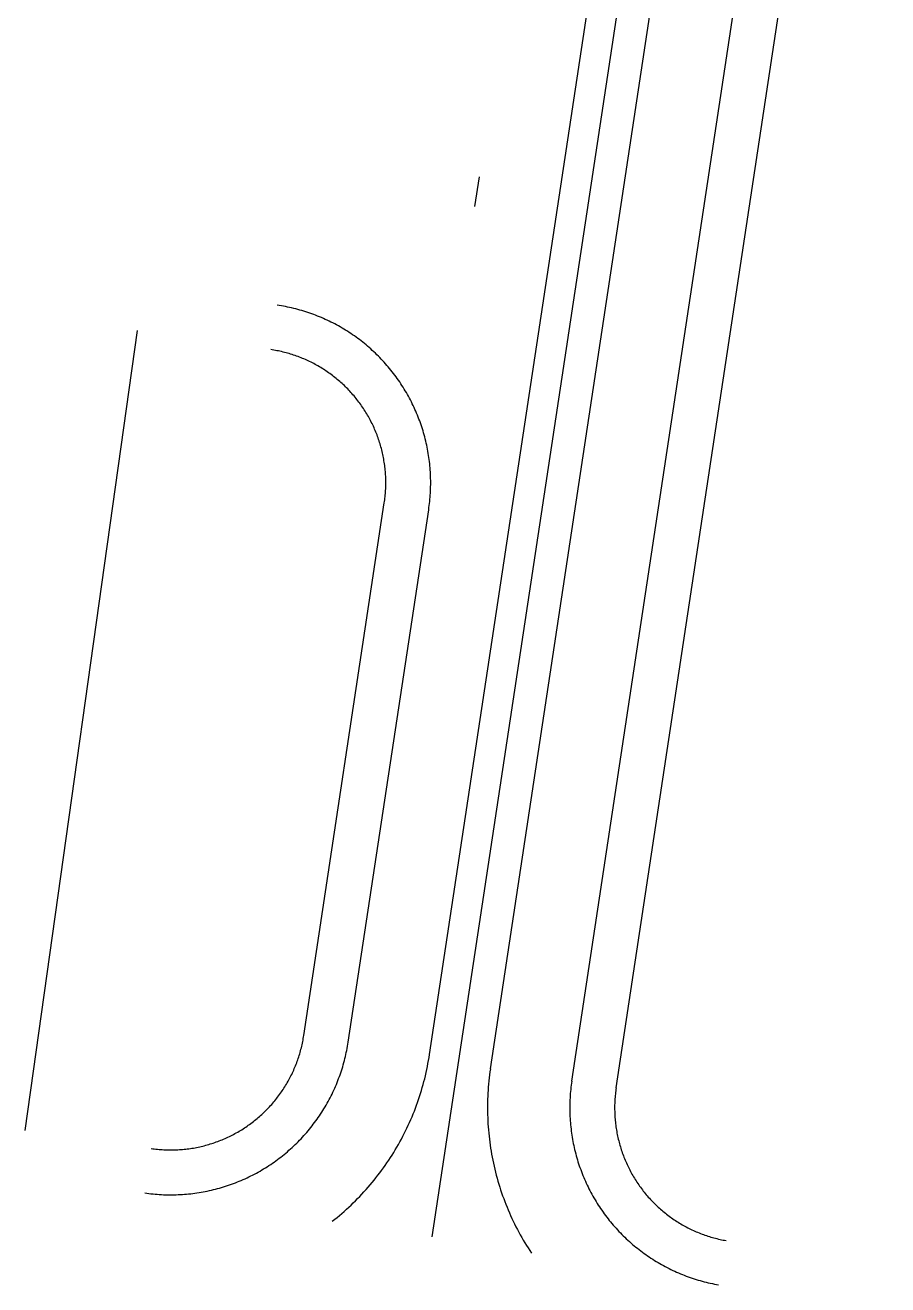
# Model space of a CAD drawing. Header units: metres. Extents: x 680594 to 684853, y 828874 to 830078.
# Drawn here: x 682738.1 to 682795.8, y 829518.7 to 829602.9 of the extents above; entities that cross this region are included whole.
import ezdxf

# ---------------------------------------------------------------- set-up
doc = ezdxf.new("R2010")
doc.units = ezdxf.units.M
doc.layers.add('PLOT_LINES', color=7, linetype='Continuous')

msp = doc.modelspace()

# ---------------------------------------------------------------- linework, layer by layer
at = {"layer": 'PLOT_LINES'}
for points in [[(682765.291, 829521.937), (682795.753, 829723.419)], [(682765.291, 829521.937), (682795.753, 829723.419)], [(682765.113, 829534.14), (682791.402, 829708.015)], [(682765.113, 829534.14), (682791.402, 829708.015)], [(682769.185, 829533.18), (682795.464, 829706.99)], [(682769.185, 829533.18), (682795.464, 829706.99)], [(682774.624, 829532.357), (682791.251, 829642.333)], [(682774.624, 829532.357), (682791.251, 829642.333)], [(682777.59, 829531.909), (682794.217, 829641.884)], [(682777.59, 829531.909), (682794.217, 829641.884)], [(682768.421, 829592.812), (682768.122, 829590.834)], [(682768.421, 829592.812), (682768.122, 829590.834)], [(682765.057, 829570.558), (682765.077, 829570.697), (682765.095, 829570.836), (682765.112, 829570.975), (682765.127, 829571.114), (682765.141, 829571.253), (682765.153, 829571.393), (682765.163, 829571.532), (682765.172, 829571.672), (682765.179, 829571.812), (682765.185, 829571.952), (682765.189, 829572.092), (682765.191, 829572.232), (682765.191, 829572.372), (682765.19, 829572.512), (682765.188, 829572.652), (682765.183, 829572.792), (682765.177, 829572.932), (682765.17, 829573.072), (682765.161, 829573.211), (682765.15, 829573.351), (682765.137, 829573.49), (682765.123, 829573.63), (682765.107, 829573.769), (682765.09, 829573.908), (682765.071, 829574.047), (682765.051, 829574.185), (682765.028, 829574.323), (682765.005, 829574.461), (682764.979, 829574.599), (682764.952, 829574.736), (682764.924, 829574.873), (682764.893, 829575.01), (682764.861, 829575.147), (682764.828, 829575.283), (682764.793, 829575.418), (682764.757, 829575.553), (682764.718, 829575.688), (682764.679, 829575.822), (682764.637, 829575.956), (682764.595, 829576.089), (682764.55, 829576.222), (682764.504, 829576.355), (682764.457, 829576.486), (682764.408, 829576.617), (682764.357, 829576.748), (682764.305, 829576.878), (682764.252, 829577.007), (682764.197, 829577.136), (682764.14, 829577.264), (682764.082, 829577.392), (682764.022, 829577.518), (682763.961, 829577.644), (682763.899, 829577.77), (682763.835, 829577.894), (682763.77, 829578.018), (682763.703, 829578.141), (682763.634, 829578.263), (682763.565, 829578.385), (682763.494, 829578.506), (682763.421, 829578.625), (682763.347, 829578.744), (682763.272, 829578.862), (682763.195, 829578.98), (682763.117, 829579.096), (682763.038, 829579.211), (682762.957, 829579.326), (682762.875, 829579.439), (682762.792, 829579.552), (682762.707, 829579.663), (682762.621, 829579.774), (682762.534, 829579.883), (682762.445, 829579.992), (682762.356, 829580.099), (682762.265, 829580.206), (682762.172, 829580.311), (682762.079, 829580.415), (682761.984, 829580.518), (682761.888, 829580.62), (682761.791, 829580.721), (682761.693, 829580.821), (682761.594, 829580.92), (682761.493, 829581.017), (682761.391, 829581.113), (682761.289, 829581.209), (682761.185, 829581.302), (682761.08, 829581.395), (682760.974, 829581.487), (682760.867, 829581.577), (682760.758, 829581.666), (682760.649, 829581.753), (682760.539, 829581.84), (682760.428, 829581.925), (682760.316, 829582.009), (682760.203, 829582.091), (682760.088, 829582.172), (682759.973, 829582.252), (682759.857, 829582.33), (682759.74, 829582.408), (682759.623, 829582.483), (682759.504, 829582.558), (682759.385, 829582.631), (682759.264, 829582.702), (682759.143, 829582.772), (682759.021, 829582.841), (682758.898, 829582.908), (682758.775, 829582.974), (682758.65, 829583.039), (682758.525, 829583.102), (682758.399, 829583.163), (682758.273, 829583.223), (682758.146, 829583.282), (682758.018, 829583.339), (682757.889, 829583.394), (682757.76, 829583.448), (682757.63, 829583.501), (682757.5, 829583.552), (682757.369, 829583.602), (682757.237, 829583.65), (682757.105, 829583.696), (682756.973, 829583.741), (682756.84, 829583.784), (682756.706, 829583.826), (682756.572, 829583.866), (682756.437, 829583.905), (682756.302, 829583.942), (682756.167, 829583.978), (682756.031, 829584.011), (682755.895, 829584.044), (682755.758, 829584.075), (682755.621, 829584.104), (682755.484, 829584.131), (682755.346, 829584.157), (682755.208, 829584.182), (682755.07, 829584.204), (682754.932, 829584.225)], [(682765.057, 829570.558), (682765.077, 829570.697), (682765.095, 829570.836), (682765.112, 829570.975), (682765.127, 829571.114), (682765.141, 829571.253), (682765.153, 829571.393), (682765.163, 829571.532), (682765.172, 829571.672), (682765.179, 829571.812), (682765.185, 829571.952), (682765.189, 829572.092), (682765.191, 829572.232), (682765.191, 829572.372), (682765.19, 829572.512), (682765.188, 829572.652), (682765.183, 829572.792), (682765.177, 829572.932), (682765.17, 829573.072), (682765.161, 829573.211), (682765.15, 829573.351), (682765.137, 829573.49), (682765.123, 829573.63), (682765.107, 829573.769), (682765.09, 829573.908), (682765.071, 829574.047), (682765.051, 829574.185), (682765.028, 829574.323), (682765.005, 829574.461), (682764.979, 829574.599), (682764.952, 829574.736), (682764.924, 829574.873), (682764.893, 829575.01), (682764.861, 829575.147), (682764.828, 829575.283), (682764.793, 829575.418), (682764.757, 829575.553), (682764.718, 829575.688), (682764.679, 829575.822), (682764.637, 829575.956), (682764.595, 829576.089), (682764.55, 829576.222), (682764.504, 829576.355), (682764.457, 829576.486), (682764.408, 829576.617), (682764.357, 829576.748), (682764.305, 829576.878), (682764.252, 829577.007), (682764.197, 829577.136), (682764.14, 829577.264), (682764.082, 829577.392), (682764.022, 829577.518), (682763.961, 829577.644), (682763.899, 829577.77), (682763.835, 829577.894), (682763.77, 829578.018), (682763.703, 829578.141), (682763.634, 829578.263), (682763.565, 829578.385), (682763.494, 829578.506), (682763.421, 829578.625), (682763.347, 829578.744), (682763.272, 829578.862), (682763.195, 829578.98), (682763.117, 829579.096), (682763.038, 829579.211), (682762.957, 829579.326), (682762.875, 829579.439), (682762.792, 829579.552), (682762.707, 829579.663), (682762.621, 829579.774), (682762.534, 829579.883), (682762.445, 829579.992), (682762.356, 829580.099), (682762.265, 829580.206), (682762.172, 829580.311), (682762.079, 829580.415), (682761.984, 829580.518), (682761.888, 829580.62), (682761.791, 829580.721), (682761.693, 829580.821), (682761.594, 829580.92), (682761.493, 829581.017), (682761.391, 829581.113), (682761.289, 829581.209), (682761.185, 829581.302), (682761.08, 829581.395), (682760.974, 829581.487), (682760.867, 829581.577), (682760.758, 829581.666), (682760.649, 829581.753), (682760.539, 829581.84), (682760.428, 829581.925), (682760.316, 829582.009), (682760.203, 829582.091), (682760.088, 829582.172), (682759.973, 829582.252), (682759.857, 829582.33), (682759.74, 829582.408), (682759.623, 829582.483), (682759.504, 829582.558), (682759.385, 829582.631), (682759.264, 829582.702), (682759.143, 829582.772), (682759.021, 829582.841), (682758.898, 829582.908), (682758.775, 829582.974), (682758.65, 829583.039), (682758.525, 829583.102), (682758.399, 829583.163), (682758.273, 829583.223), (682758.146, 829583.282), (682758.018, 829583.339), (682757.889, 829583.394), (682757.76, 829583.448), (682757.63, 829583.501), (682757.5, 829583.552), (682757.369, 829583.602), (682757.237, 829583.65), (682757.105, 829583.696), (682756.973, 829583.741), (682756.84, 829583.784), (682756.706, 829583.826), (682756.572, 829583.866), (682756.437, 829583.905), (682756.302, 829583.942), (682756.167, 829583.978), (682756.031, 829584.011), (682755.895, 829584.044), (682755.758, 829584.075), (682755.621, 829584.104), (682755.484, 829584.131), (682755.346, 829584.157), (682755.208, 829584.182), (682755.07, 829584.204), (682754.932, 829584.225)], [(682738.08, 829529.06), (682745.594, 829582.535)], [(682738.08, 829529.06), (682745.594, 829582.535)], [(682762.09, 829571.007), (682762.105, 829571.111), (682762.119, 829571.215), (682762.132, 829571.319), (682762.143, 829571.423), (682762.154, 829571.528), (682762.163, 829571.633), (682762.17, 829571.737), (682762.177, 829571.842), (682762.182, 829571.947), (682762.186, 829572.052), (682762.189, 829572.157), (682762.191, 829572.262), (682762.191, 829572.367), (682762.191, 829572.472), (682762.189, 829572.577), (682762.185, 829572.682), (682762.181, 829572.787), (682762.175, 829572.892), (682762.168, 829572.997), (682762.16, 829573.101), (682762.151, 829573.206), (682762.14, 829573.31), (682762.128, 829573.415), (682762.115, 829573.519), (682762.101, 829573.623), (682762.086, 829573.727), (682762.069, 829573.831), (682762.051, 829573.934), (682762.032, 829574.037), (682762.012, 829574.14), (682761.99, 829574.243), (682761.968, 829574.346), (682761.944, 829574.448), (682761.919, 829574.55), (682761.893, 829574.652), (682761.865, 829574.753), (682761.837, 829574.854), (682761.807, 829574.955), (682761.776, 829575.055), (682761.744, 829575.155), (682761.71, 829575.255), (682761.676, 829575.354), (682761.64, 829575.453), (682761.604, 829575.551), (682761.566, 829575.649), (682761.527, 829575.747), (682761.487, 829575.844), (682761.445, 829575.94), (682761.403, 829576.036), (682761.359, 829576.132), (682761.315, 829576.227), (682761.269, 829576.321), (682761.222, 829576.415), (682761.174, 829576.509), (682761.125, 829576.602), (682761.075, 829576.694), (682761.024, 829576.786), (682760.971, 829576.877), (682760.918, 829576.967), (682760.864, 829577.057), (682760.808, 829577.146), (682760.752, 829577.235), (682760.694, 829577.323), (682760.636, 829577.41), (682760.576, 829577.496), (682760.516, 829577.582), (682760.454, 829577.667), (682760.392, 829577.752), (682760.328, 829577.835), (682760.264, 829577.918), (682760.198, 829578), (682760.132, 829578.082), (682760.065, 829578.162), (682759.996, 829578.242), (682759.927, 829578.321), (682759.857, 829578.399), (682759.786, 829578.477), (682759.714, 829578.553), (682759.641, 829578.629), (682759.568, 829578.704), (682759.493, 829578.778), (682759.418, 829578.851), (682759.341, 829578.923), (682759.264, 829578.994), (682759.186, 829579.065), (682759.108, 829579.134), (682759.028, 829579.203), (682758.948, 829579.271), (682758.867, 829579.337), (682758.785, 829579.403), (682758.702, 829579.468), (682758.619, 829579.532), (682758.535, 829579.594), (682758.45, 829579.656), (682758.364, 829579.717), (682758.278, 829579.777), (682758.191, 829579.836), (682758.103, 829579.894), (682758.015, 829579.951), (682757.926, 829580.006), (682757.836, 829580.061), (682757.746, 829580.115), (682757.655, 829580.167), (682757.564, 829580.219), (682757.471, 829580.269), (682757.379, 829580.319), (682757.286, 829580.367), (682757.192, 829580.414), (682757.097, 829580.46), (682757.003, 829580.505), (682756.907, 829580.549), (682756.811, 829580.592), (682756.715, 829580.634), (682756.618, 829580.674), (682756.521, 829580.714), (682756.423, 829580.752), (682756.325, 829580.789), (682756.226, 829580.825), (682756.127, 829580.86), (682756.027, 829580.894), (682755.928, 829580.926), (682755.827, 829580.958), (682755.727, 829580.988), (682755.626, 829581.017), (682755.524, 829581.045), (682755.423, 829581.071), (682755.321, 829581.097), (682755.219, 829581.121), (682755.116, 829581.144), (682755.014, 829581.166), (682754.911, 829581.186), (682754.807, 829581.206), (682754.704, 829581.224), (682754.6, 829581.241), (682754.497, 829581.257)], [(682762.09, 829571.007), (682762.105, 829571.111), (682762.119, 829571.215), (682762.132, 829571.319), (682762.143, 829571.423), (682762.154, 829571.528), (682762.163, 829571.633), (682762.17, 829571.737), (682762.177, 829571.842), (682762.182, 829571.947), (682762.186, 829572.052), (682762.189, 829572.157), (682762.191, 829572.262), (682762.191, 829572.367), (682762.191, 829572.472), (682762.189, 829572.577), (682762.185, 829572.682), (682762.181, 829572.787), (682762.175, 829572.892), (682762.168, 829572.997), (682762.16, 829573.101), (682762.151, 829573.206), (682762.14, 829573.31), (682762.128, 829573.415), (682762.115, 829573.519), (682762.101, 829573.623), (682762.086, 829573.727), (682762.069, 829573.831), (682762.051, 829573.934), (682762.032, 829574.037), (682762.012, 829574.14), (682761.99, 829574.243), (682761.968, 829574.346), (682761.944, 829574.448), (682761.919, 829574.55), (682761.893, 829574.652), (682761.865, 829574.753), (682761.837, 829574.854), (682761.807, 829574.955), (682761.776, 829575.055), (682761.744, 829575.155), (682761.71, 829575.255), (682761.676, 829575.354), (682761.64, 829575.453), (682761.604, 829575.551), (682761.566, 829575.649), (682761.527, 829575.747), (682761.487, 829575.844), (682761.445, 829575.94), (682761.403, 829576.036), (682761.359, 829576.132), (682761.315, 829576.227), (682761.269, 829576.321), (682761.222, 829576.415), (682761.174, 829576.509), (682761.125, 829576.602), (682761.075, 829576.694), (682761.024, 829576.786), (682760.971, 829576.877), (682760.918, 829576.967), (682760.864, 829577.057), (682760.808, 829577.146), (682760.752, 829577.235), (682760.694, 829577.323), (682760.636, 829577.41), (682760.576, 829577.496), (682760.516, 829577.582), (682760.454, 829577.667), (682760.392, 829577.752), (682760.328, 829577.835), (682760.264, 829577.918), (682760.198, 829578), (682760.132, 829578.082), (682760.065, 829578.162), (682759.996, 829578.242), (682759.927, 829578.321), (682759.857, 829578.399), (682759.786, 829578.477), (682759.714, 829578.553), (682759.641, 829578.629), (682759.568, 829578.704), (682759.493, 829578.778), (682759.418, 829578.851), (682759.341, 829578.923), (682759.264, 829578.994), (682759.186, 829579.065), (682759.108, 829579.134), (682759.028, 829579.203), (682758.948, 829579.271), (682758.867, 829579.337), (682758.785, 829579.403), (682758.702, 829579.468), (682758.619, 829579.532), (682758.535, 829579.594), (682758.45, 829579.656), (682758.364, 829579.717), (682758.278, 829579.777), (682758.191, 829579.836), (682758.103, 829579.894), (682758.015, 829579.951), (682757.926, 829580.006), (682757.836, 829580.061), (682757.746, 829580.115), (682757.655, 829580.167), (682757.564, 829580.219), (682757.471, 829580.269), (682757.379, 829580.319), (682757.286, 829580.367), (682757.192, 829580.414), (682757.097, 829580.46), (682757.003, 829580.505), (682756.907, 829580.549), (682756.811, 829580.592), (682756.715, 829580.634), (682756.618, 829580.674), (682756.521, 829580.714), (682756.423, 829580.752), (682756.325, 829580.789), (682756.226, 829580.825), (682756.127, 829580.86), (682756.027, 829580.894), (682755.928, 829580.926), (682755.827, 829580.958), (682755.727, 829580.988), (682755.626, 829581.017), (682755.524, 829581.045), (682755.423, 829581.071), (682755.321, 829581.097), (682755.219, 829581.121), (682755.116, 829581.144), (682755.014, 829581.166), (682754.911, 829581.186), (682754.807, 829581.206), (682754.704, 829581.224), (682754.6, 829581.241), (682754.497, 829581.257)], [(682756.708, 829535.411), (682762.09, 829571.007)], [(682756.708, 829535.411), (682762.09, 829571.007)], [(682759.675, 829534.962), (682765.057, 829570.558)], [(682759.675, 829534.962), (682765.057, 829570.558)], [(682746.07, 829524.883), (682746.209, 829524.864), (682746.348, 829524.846), (682746.488, 829524.829), (682746.627, 829524.815), (682746.767, 829524.802), (682746.907, 829524.79), (682747.047, 829524.781), (682747.187, 829524.773), (682747.327, 829524.766), (682747.467, 829524.761), (682747.607, 829524.758), (682747.747, 829524.757), (682747.888, 829524.757), (682748.028, 829524.758), (682748.168, 829524.762), (682748.308, 829524.767), (682748.448, 829524.773), (682748.588, 829524.782), (682748.728, 829524.792), (682748.868, 829524.803), (682749.008, 829524.816), (682749.147, 829524.831), (682749.286, 829524.848), (682749.426, 829524.866), (682749.564, 829524.885), (682749.703, 829524.907), (682749.841, 829524.93), (682749.979, 829524.954), (682750.117, 829524.98), (682750.255, 829525.008), (682750.392, 829525.038), (682750.529, 829525.069), (682750.665, 829525.101), (682750.801, 829525.135), (682750.937, 829525.171), (682751.072, 829525.208), (682751.207, 829525.247), (682751.341, 829525.288), (682751.475, 829525.33), (682751.608, 829525.373), (682751.741, 829525.419), (682751.873, 829525.465), (682752.005, 829525.514), (682752.136, 829525.563), (682752.266, 829525.615), (682752.396, 829525.668), (682752.526, 829525.722), (682752.654, 829525.778), (682752.782, 829525.835), (682752.91, 829525.894), (682753.036, 829525.954), (682753.162, 829526.016), (682753.287, 829526.08), (682753.412, 829526.144), (682753.535, 829526.211), (682753.658, 829526.278), (682753.78, 829526.347), (682753.901, 829526.418), (682754.022, 829526.49), (682754.141, 829526.563), (682754.26, 829526.638), (682754.378, 829526.714), (682754.495, 829526.791), (682754.611, 829526.87), (682754.726, 829526.95), (682754.84, 829527.032), (682754.953, 829527.114), (682755.065, 829527.199), (682755.177, 829527.284), (682755.287, 829527.371), (682755.396, 829527.459), (682755.504, 829527.548), (682755.611, 829527.639), (682755.717, 829527.731), (682755.822, 829527.824), (682755.926, 829527.918), (682756.029, 829528.013), (682756.131, 829528.11), (682756.231, 829528.208), (682756.33, 829528.307), (682756.429, 829528.407), (682756.526, 829528.508), (682756.621, 829528.611), (682756.716, 829528.714), (682756.809, 829528.819), (682756.901, 829528.925), (682756.992, 829529.031), (682757.082, 829529.139), (682757.17, 829529.248), (682757.258, 829529.358), (682757.343, 829529.469), (682757.428, 829529.581), (682757.511, 829529.694), (682757.593, 829529.808), (682757.674, 829529.923), (682757.753, 829530.038), (682757.831, 829530.155), (682757.907, 829530.273), (682757.982, 829530.391), (682758.056, 829530.51), (682758.128, 829530.631), (682758.199, 829530.752), (682758.268, 829530.873), (682758.337, 829530.996), (682758.403, 829531.119), (682758.468, 829531.244), (682758.532, 829531.369), (682758.594, 829531.494), (682758.655, 829531.621), (682758.714, 829531.748), (682758.772, 829531.876), (682758.828, 829532.004), (682758.883, 829532.133), (682758.936, 829532.263), (682758.988, 829532.393), (682759.038, 829532.524), (682759.087, 829532.656), (682759.134, 829532.788), (682759.18, 829532.92), (682759.224, 829533.054), (682759.266, 829533.187), (682759.307, 829533.321), (682759.347, 829533.456), (682759.385, 829533.591), (682759.421, 829533.727), (682759.455, 829533.863), (682759.488, 829533.999), (682759.52, 829534.136), (682759.55, 829534.273), (682759.578, 829534.41), (682759.604, 829534.548), (682759.629, 829534.686), (682759.653, 829534.824), (682759.675, 829534.962)], [(682746.07, 829524.883), (682746.209, 829524.864), (682746.348, 829524.846), (682746.488, 829524.829), (682746.627, 829524.815), (682746.767, 829524.802), (682746.907, 829524.79), (682747.047, 829524.781), (682747.187, 829524.773), (682747.327, 829524.766), (682747.467, 829524.761), (682747.607, 829524.758), (682747.747, 829524.757), (682747.888, 829524.757), (682748.028, 829524.758), (682748.168, 829524.762), (682748.308, 829524.767), (682748.448, 829524.773), (682748.588, 829524.782), (682748.728, 829524.792), (682748.868, 829524.803), (682749.008, 829524.816), (682749.147, 829524.831), (682749.286, 829524.848), (682749.426, 829524.866), (682749.564, 829524.885), (682749.703, 829524.907), (682749.841, 829524.93), (682749.979, 829524.954), (682750.117, 829524.98), (682750.255, 829525.008), (682750.392, 829525.038), (682750.529, 829525.069), (682750.665, 829525.101), (682750.801, 829525.135), (682750.937, 829525.171), (682751.072, 829525.208), (682751.207, 829525.247), (682751.341, 829525.288), (682751.475, 829525.33), (682751.608, 829525.373), (682751.741, 829525.419), (682751.873, 829525.465), (682752.005, 829525.514), (682752.136, 829525.563), (682752.266, 829525.615), (682752.396, 829525.668), (682752.526, 829525.722), (682752.654, 829525.778), (682752.782, 829525.835), (682752.91, 829525.894), (682753.036, 829525.954), (682753.162, 829526.016), (682753.287, 829526.08), (682753.412, 829526.144), (682753.535, 829526.211), (682753.658, 829526.278), (682753.78, 829526.347), (682753.901, 829526.418), (682754.022, 829526.49), (682754.141, 829526.563), (682754.26, 829526.638), (682754.378, 829526.714), (682754.495, 829526.791), (682754.611, 829526.87), (682754.726, 829526.95), (682754.84, 829527.032), (682754.953, 829527.114), (682755.065, 829527.199), (682755.177, 829527.284), (682755.287, 829527.371), (682755.396, 829527.459), (682755.504, 829527.548), (682755.611, 829527.639), (682755.717, 829527.731), (682755.822, 829527.824), (682755.926, 829527.918), (682756.029, 829528.013), (682756.131, 829528.11), (682756.231, 829528.208), (682756.33, 829528.307), (682756.429, 829528.407), (682756.526, 829528.508), (682756.621, 829528.611), (682756.716, 829528.714), (682756.809, 829528.819), (682756.901, 829528.925), (682756.992, 829529.031), (682757.082, 829529.139), (682757.17, 829529.248), (682757.258, 829529.358), (682757.343, 829529.469), (682757.428, 829529.581), (682757.511, 829529.694), (682757.593, 829529.808), (682757.674, 829529.923), (682757.753, 829530.038), (682757.831, 829530.155), (682757.907, 829530.273), (682757.982, 829530.391), (682758.056, 829530.51), (682758.128, 829530.631), (682758.199, 829530.752), (682758.268, 829530.873), (682758.337, 829530.996), (682758.403, 829531.119), (682758.468, 829531.244), (682758.532, 829531.369), (682758.594, 829531.494), (682758.655, 829531.621), (682758.714, 829531.748), (682758.772, 829531.876), (682758.828, 829532.004), (682758.883, 829532.133), (682758.936, 829532.263), (682758.988, 829532.393), (682759.038, 829532.524), (682759.087, 829532.656), (682759.134, 829532.788), (682759.18, 829532.92), (682759.224, 829533.054), (682759.266, 829533.187), (682759.307, 829533.321), (682759.347, 829533.456), (682759.385, 829533.591), (682759.421, 829533.727), (682759.455, 829533.863), (682759.488, 829533.999), (682759.52, 829534.136), (682759.55, 829534.273), (682759.578, 829534.41), (682759.604, 829534.548), (682759.629, 829534.686), (682759.653, 829534.824), (682759.675, 829534.962)], [(682746.505, 829527.851), (682746.609, 829527.837), (682746.714, 829527.823), (682746.818, 829527.811), (682746.923, 829527.8), (682747.028, 829527.79), (682747.132, 829527.782), (682747.237, 829527.775), (682747.342, 829527.769), (682747.447, 829527.764), (682747.553, 829527.76), (682747.658, 829527.758), (682747.763, 829527.757), (682747.868, 829527.757), (682747.973, 829527.758), (682748.078, 829527.76), (682748.184, 829527.764), (682748.289, 829527.769), (682748.394, 829527.775), (682748.499, 829527.783), (682748.603, 829527.792), (682748.708, 829527.801), (682748.813, 829527.813), (682748.917, 829527.825), (682749.022, 829527.838), (682749.126, 829527.853), (682749.23, 829527.869), (682749.333, 829527.886), (682749.437, 829527.905), (682749.54, 829527.924), (682749.643, 829527.945), (682749.746, 829527.967), (682749.849, 829527.991), (682749.951, 829528.015), (682750.053, 829528.041), (682750.155, 829528.067), (682750.256, 829528.095), (682750.357, 829528.125), (682750.458, 829528.155), (682750.558, 829528.187), (682750.658, 829528.219), (682750.758, 829528.253), (682750.857, 829528.288), (682750.956, 829528.324), (682751.054, 829528.362), (682751.152, 829528.4), (682751.25, 829528.44), (682751.347, 829528.481), (682751.443, 829528.523), (682751.539, 829528.566), (682751.635, 829528.61), (682751.729, 829528.655), (682751.824, 829528.701), (682751.918, 829528.749), (682752.011, 829528.797), (682752.104, 829528.847), (682752.196, 829528.898), (682752.287, 829528.95), (682752.378, 829529.002), (682752.469, 829529.056), (682752.558, 829529.111), (682752.647, 829529.167), (682752.736, 829529.224), (682752.824, 829529.282), (682752.911, 829529.342), (682752.997, 829529.402), (682753.082, 829529.463), (682753.167, 829529.525), (682753.251, 829529.588), (682753.335, 829529.652), (682753.418, 829529.717), (682753.499, 829529.783), (682753.581, 829529.85), (682753.661, 829529.918), (682753.74, 829529.987), (682753.819, 829530.057), (682753.897, 829530.127), (682753.974, 829530.199), (682754.05, 829530.272), (682754.126, 829530.345), (682754.2, 829530.419), (682754.274, 829530.494), (682754.347, 829530.57), (682754.418, 829530.647), (682754.489, 829530.725), (682754.559, 829530.803), (682754.628, 829530.883), (682754.697, 829530.963), (682754.764, 829531.044), (682754.83, 829531.125), (682754.896, 829531.208), (682754.96, 829531.291), (682755.023, 829531.375), (682755.086, 829531.46), (682755.147, 829531.545), (682755.208, 829531.631), (682755.267, 829531.718), (682755.325, 829531.805), (682755.383, 829531.894), (682755.439, 829531.982), (682755.494, 829532.072), (682755.548, 829532.162), (682755.602, 829532.253), (682755.654, 829532.344), (682755.705, 829532.436), (682755.755, 829532.529), (682755.804, 829532.622), (682755.851, 829532.716), (682755.898, 829532.81), (682755.944, 829532.905), (682755.988, 829533), (682756.031, 829533.096), (682756.074, 829533.192), (682756.115, 829533.289), (682756.155, 829533.386), (682756.194, 829533.484), (682756.231, 829533.582), (682756.268, 829533.681), (682756.303, 829533.78), (682756.337, 829533.879), (682756.37, 829533.979), (682756.402, 829534.08), (682756.433, 829534.18), (682756.462, 829534.281), (682756.491, 829534.382), (682756.518, 829534.484), (682756.544, 829534.586), (682756.569, 829534.688), (682756.592, 829534.791), (682756.615, 829534.894), (682756.636, 829534.997), (682756.656, 829535.1), (682756.674, 829535.203), (682756.692, 829535.307), (682756.708, 829535.411)], [(682746.505, 829527.851), (682746.609, 829527.837), (682746.714, 829527.823), (682746.818, 829527.811), (682746.923, 829527.8), (682747.028, 829527.79), (682747.132, 829527.782), (682747.237, 829527.775), (682747.342, 829527.769), (682747.447, 829527.764), (682747.553, 829527.76), (682747.658, 829527.758), (682747.763, 829527.757), (682747.868, 829527.757), (682747.973, 829527.758), (682748.078, 829527.76), (682748.184, 829527.764), (682748.289, 829527.769), (682748.394, 829527.775), (682748.499, 829527.783), (682748.603, 829527.792), (682748.708, 829527.801), (682748.813, 829527.813), (682748.917, 829527.825), (682749.022, 829527.838), (682749.126, 829527.853), (682749.23, 829527.869), (682749.333, 829527.886), (682749.437, 829527.905), (682749.54, 829527.924), (682749.643, 829527.945), (682749.746, 829527.967), (682749.849, 829527.991), (682749.951, 829528.015), (682750.053, 829528.041), (682750.155, 829528.067), (682750.256, 829528.095), (682750.357, 829528.125), (682750.458, 829528.155), (682750.558, 829528.187), (682750.658, 829528.219), (682750.758, 829528.253), (682750.857, 829528.288), (682750.956, 829528.324), (682751.054, 829528.362), (682751.152, 829528.4), (682751.25, 829528.44), (682751.347, 829528.481), (682751.443, 829528.523), (682751.539, 829528.566), (682751.635, 829528.61), (682751.729, 829528.655), (682751.824, 829528.701), (682751.918, 829528.749), (682752.011, 829528.797), (682752.104, 829528.847), (682752.196, 829528.898), (682752.287, 829528.95), (682752.378, 829529.002), (682752.469, 829529.056), (682752.558, 829529.111), (682752.647, 829529.167), (682752.736, 829529.224), (682752.824, 829529.282), (682752.911, 829529.342), (682752.997, 829529.402), (682753.082, 829529.463), (682753.167, 829529.525), (682753.251, 829529.588), (682753.335, 829529.652), (682753.418, 829529.717), (682753.499, 829529.783), (682753.581, 829529.85), (682753.661, 829529.918), (682753.74, 829529.987), (682753.819, 829530.057), (682753.897, 829530.127), (682753.974, 829530.199), (682754.05, 829530.272), (682754.126, 829530.345), (682754.2, 829530.419), (682754.274, 829530.494), (682754.347, 829530.57), (682754.418, 829530.647), (682754.489, 829530.725), (682754.559, 829530.803), (682754.628, 829530.883), (682754.697, 829530.963), (682754.764, 829531.044), (682754.83, 829531.125), (682754.896, 829531.208), (682754.96, 829531.291), (682755.023, 829531.375), (682755.086, 829531.46), (682755.147, 829531.545), (682755.208, 829531.631), (682755.267, 829531.718), (682755.325, 829531.805), (682755.383, 829531.894), (682755.439, 829531.982), (682755.494, 829532.072), (682755.548, 829532.162), (682755.602, 829532.253), (682755.654, 829532.344), (682755.705, 829532.436), (682755.755, 829532.529), (682755.804, 829532.622), (682755.851, 829532.716), (682755.898, 829532.81), (682755.944, 829532.905), (682755.988, 829533), (682756.031, 829533.096), (682756.074, 829533.192), (682756.115, 829533.289), (682756.155, 829533.386), (682756.194, 829533.484), (682756.231, 829533.582), (682756.268, 829533.681), (682756.303, 829533.78), (682756.337, 829533.879), (682756.37, 829533.979), (682756.402, 829534.08), (682756.433, 829534.18), (682756.462, 829534.281), (682756.491, 829534.382), (682756.518, 829534.484), (682756.544, 829534.586), (682756.569, 829534.688), (682756.592, 829534.791), (682756.615, 829534.894), (682756.636, 829534.997), (682756.656, 829535.1), (682756.674, 829535.203), (682756.692, 829535.307), (682756.708, 829535.411)], [(682758.614, 829522.99), (682758.776, 829523.119), (682758.936, 829523.249), (682759.095, 829523.381), (682759.252, 829523.515), (682759.407, 829523.651), (682759.561, 829523.789), (682759.713, 829523.929), (682759.864, 829524.07), (682760.013, 829524.213), (682760.16, 829524.358), (682760.305, 829524.505), (682760.449, 829524.653), (682760.591, 829524.803), (682760.731, 829524.955), (682760.869, 829525.108), (682761.006, 829525.263), (682761.141, 829525.419), (682761.274, 829525.578), (682761.405, 829525.737), (682761.534, 829525.898), (682761.661, 829526.061), (682761.786, 829526.225), (682761.909, 829526.391), (682762.031, 829526.558), (682762.15, 829526.727), (682762.268, 829526.897), (682762.383, 829527.068), (682762.496, 829527.241), (682762.607, 829527.415), (682762.717, 829527.59), (682762.824, 829527.766), (682762.929, 829527.944), (682763.032, 829528.123), (682763.133, 829528.304), (682763.231, 829528.485), (682763.328, 829528.667), (682763.422, 829528.851), (682763.514, 829529.036), (682763.604, 829529.222), (682763.692, 829529.409), (682763.778, 829529.597), (682763.861, 829529.786), (682763.942, 829529.976), (682764.021, 829530.166), (682764.098, 829530.358), (682764.172, 829530.551), (682764.244, 829530.744), (682764.314, 829530.939), (682764.382, 829531.134), (682764.447, 829531.33), (682764.51, 829531.527), (682764.57, 829531.724), (682764.629, 829531.922), (682764.684, 829532.121), (682764.738, 829532.321), (682764.789, 829532.521), (682764.838, 829532.721), (682764.884, 829532.923), (682764.928, 829533.124), (682764.97, 829533.327), (682765.009, 829533.529), (682765.046, 829533.733), (682765.081, 829533.936), (682765.113, 829534.14)], [(682758.614, 829522.99), (682758.776, 829523.119), (682758.936, 829523.249), (682759.095, 829523.381), (682759.252, 829523.515), (682759.407, 829523.651), (682759.561, 829523.789), (682759.713, 829523.929), (682759.864, 829524.07), (682760.013, 829524.213), (682760.16, 829524.358), (682760.305, 829524.505), (682760.449, 829524.653), (682760.591, 829524.803), (682760.731, 829524.955), (682760.869, 829525.108), (682761.006, 829525.263), (682761.141, 829525.419), (682761.274, 829525.578), (682761.405, 829525.737), (682761.534, 829525.898), (682761.661, 829526.061), (682761.786, 829526.225), (682761.909, 829526.391), (682762.031, 829526.558), (682762.15, 829526.727), (682762.268, 829526.897), (682762.383, 829527.068), (682762.496, 829527.241), (682762.607, 829527.415), (682762.717, 829527.59), (682762.824, 829527.766), (682762.929, 829527.944), (682763.032, 829528.123), (682763.133, 829528.304), (682763.231, 829528.485), (682763.328, 829528.667), (682763.422, 829528.851), (682763.514, 829529.036), (682763.604, 829529.222), (682763.692, 829529.409), (682763.778, 829529.597), (682763.861, 829529.786), (682763.942, 829529.976), (682764.021, 829530.166), (682764.098, 829530.358), (682764.172, 829530.551), (682764.244, 829530.744), (682764.314, 829530.939), (682764.382, 829531.134), (682764.447, 829531.33), (682764.51, 829531.527), (682764.57, 829531.724), (682764.629, 829531.922), (682764.684, 829532.121), (682764.738, 829532.321), (682764.789, 829532.521), (682764.838, 829532.721), (682764.884, 829532.923), (682764.928, 829533.124), (682764.97, 829533.327), (682765.009, 829533.529), (682765.046, 829533.733), (682765.081, 829533.936), (682765.113, 829534.14)], [(682769.185, 829533.18), (682769.156, 829532.977), (682769.129, 829532.774), (682769.104, 829532.57), (682769.082, 829532.366), (682769.062, 829532.162), (682769.044, 829531.958), (682769.029, 829531.754), (682769.017, 829531.549), (682769.006, 829531.344), (682768.998, 829531.14), (682768.993, 829530.935), (682768.99, 829530.73), (682768.989, 829530.525), (682768.991, 829530.32), (682768.995, 829530.115), (682769.001, 829529.91), (682769.01, 829529.705), (682769.021, 829529.501), (682769.035, 829529.296), (682769.051, 829529.092), (682769.069, 829528.888), (682769.09, 829528.684), (682769.113, 829528.48), (682769.139, 829528.277), (682769.167, 829528.074), (682769.197, 829527.871), (682769.23, 829527.669), (682769.265, 829527.467), (682769.302, 829527.265), (682769.342, 829527.064), (682769.384, 829526.863), (682769.429, 829526.663), (682769.476, 829526.464), (682769.525, 829526.265), (682769.576, 829526.066), (682769.63, 829525.869), (682769.686, 829525.672), (682769.745, 829525.475), (682769.806, 829525.279), (682769.869, 829525.084), (682769.934, 829524.89), (682770.002, 829524.697), (682770.071, 829524.504), (682770.143, 829524.312), (682770.218, 829524.121), (682770.294, 829523.931), (682770.373, 829523.742), (682770.454, 829523.553), (682770.537, 829523.366), (682770.623, 829523.18), (682770.71, 829522.994), (682770.8, 829522.81), (682770.892, 829522.627), (682770.986, 829522.445), (682771.082, 829522.264), (682771.18, 829522.084), (682771.281, 829521.905), (682771.383, 829521.728), (682771.488, 829521.551), (682771.594, 829521.376), (682771.703, 829521.202), (682771.814, 829521.03), (682771.926, 829520.859)], [(682769.185, 829533.18), (682769.156, 829532.977), (682769.129, 829532.774), (682769.104, 829532.57), (682769.082, 829532.366), (682769.062, 829532.162), (682769.044, 829531.958), (682769.029, 829531.754), (682769.017, 829531.549), (682769.006, 829531.344), (682768.998, 829531.14), (682768.993, 829530.935), (682768.99, 829530.73), (682768.989, 829530.525), (682768.991, 829530.32), (682768.995, 829530.115), (682769.001, 829529.91), (682769.01, 829529.705), (682769.021, 829529.501), (682769.035, 829529.296), (682769.051, 829529.092), (682769.069, 829528.888), (682769.09, 829528.684), (682769.113, 829528.48), (682769.139, 829528.277), (682769.167, 829528.074), (682769.197, 829527.871), (682769.23, 829527.669), (682769.265, 829527.467), (682769.302, 829527.265), (682769.342, 829527.064), (682769.384, 829526.863), (682769.429, 829526.663), (682769.476, 829526.464), (682769.525, 829526.265), (682769.576, 829526.066), (682769.63, 829525.869), (682769.686, 829525.672), (682769.745, 829525.475), (682769.806, 829525.279), (682769.869, 829525.084), (682769.934, 829524.89), (682770.002, 829524.697), (682770.071, 829524.504), (682770.143, 829524.312), (682770.218, 829524.121), (682770.294, 829523.931), (682770.373, 829523.742), (682770.454, 829523.553), (682770.537, 829523.366), (682770.623, 829523.18), (682770.71, 829522.994), (682770.8, 829522.81), (682770.892, 829522.627), (682770.986, 829522.445), (682771.082, 829522.264), (682771.18, 829522.084), (682771.281, 829521.905), (682771.383, 829521.728), (682771.488, 829521.551), (682771.594, 829521.376), (682771.703, 829521.202), (682771.814, 829521.03), (682771.926, 829520.859)], [(682774.624, 829532.357), (682774.604, 829532.219), (682774.585, 829532.081), (682774.568, 829531.942), (682774.553, 829531.803), (682774.539, 829531.664), (682774.527, 829531.525), (682774.517, 829531.385), (682774.508, 829531.246), (682774.501, 829531.106), (682774.496, 829530.967), (682774.492, 829530.827), (682774.489, 829530.687), (682774.489, 829530.547), (682774.49, 829530.408), (682774.492, 829530.268), (682774.497, 829530.128), (682774.503, 829529.989), (682774.51, 829529.849), (682774.519, 829529.71), (682774.53, 829529.57), (682774.542, 829529.431), (682774.556, 829529.292), (682774.572, 829529.153), (682774.589, 829529.015), (682774.608, 829528.876), (682774.628, 829528.738), (682774.651, 829528.6), (682774.674, 829528.462), (682774.699, 829528.325), (682774.726, 829528.188), (682774.755, 829528.051), (682774.785, 829527.914), (682774.816, 829527.778), (682774.85, 829527.643), (682774.884, 829527.507), (682774.921, 829527.372), (682774.959, 829527.238), (682774.998, 829527.104), (682775.039, 829526.97), (682775.082, 829526.837), (682775.126, 829526.705), (682775.172, 829526.573), (682775.219, 829526.441), (682775.268, 829526.31), (682775.318, 829526.18), (682775.37, 829526.05), (682775.423, 829525.921), (682775.478, 829525.792), (682775.534, 829525.664), (682775.592, 829525.537), (682775.651, 829525.411), (682775.712, 829525.285), (682775.774, 829525.16), (682775.838, 829525.035), (682775.903, 829524.912), (682775.97, 829524.789), (682776.038, 829524.667), (682776.107, 829524.545), (682776.178, 829524.425), (682776.25, 829524.305), (682776.324, 829524.186), (682776.398, 829524.068), (682776.475, 829523.951), (682776.552, 829523.835), (682776.631, 829523.72), (682776.712, 829523.606), (682776.793, 829523.492), (682776.876, 829523.38), (682776.961, 829523.268), (682777.046, 829523.158), (682777.133, 829523.048), (682777.221, 829522.94), (682777.311, 829522.833), (682777.401, 829522.726), (682777.493, 829522.621), (682777.586, 829522.517), (682777.681, 829522.414), (682777.776, 829522.312), (682777.873, 829522.211), (682777.971, 829522.111), (682778.07, 829522.012), (682778.17, 829521.915), (682778.271, 829521.819), (682778.374, 829521.724), (682778.477, 829521.63), (682778.582, 829521.537), (682778.687, 829521.446), (682778.794, 829521.355), (682778.902, 829521.266), (682779.01, 829521.179), (682779.12, 829521.092), (682779.231, 829521.007), (682779.343, 829520.923), (682779.456, 829520.841), (682779.569, 829520.759), (682779.684, 829520.679), (682779.799, 829520.601), (682779.916, 829520.524), (682780.033, 829520.448), (682780.151, 829520.373), (682780.271, 829520.3), (682780.39, 829520.228), (682780.511, 829520.158), (682780.633, 829520.089), (682780.755, 829520.022), (682780.878, 829519.956), (682781.002, 829519.891), (682781.127, 829519.828), (682781.252, 829519.766), (682781.378, 829519.706), (682781.505, 829519.647), (682781.633, 829519.59), (682781.761, 829519.534), (682781.889, 829519.48), (682782.019, 829519.427), (682782.149, 829519.376), (682782.279, 829519.326), (682782.41, 829519.278), (682782.542, 829519.231), (682782.674, 829519.186), (682782.807, 829519.142), (682782.94, 829519.1), (682783.074, 829519.059), (682783.208, 829519.02), (682783.343, 829518.983), (682783.478, 829518.947), (682783.613, 829518.913), (682783.749, 829518.88), (682783.886, 829518.849), (682784.022, 829518.82), (682784.159, 829518.792), (682784.296, 829518.765), (682784.434, 829518.741)], [(682774.624, 829532.357), (682774.604, 829532.219), (682774.585, 829532.081), (682774.568, 829531.942), (682774.553, 829531.803), (682774.539, 829531.664), (682774.527, 829531.525), (682774.517, 829531.385), (682774.508, 829531.246), (682774.501, 829531.106), (682774.496, 829530.967), (682774.492, 829530.827), (682774.489, 829530.687), (682774.489, 829530.547), (682774.49, 829530.408), (682774.492, 829530.268), (682774.497, 829530.128), (682774.503, 829529.989), (682774.51, 829529.849), (682774.519, 829529.71), (682774.53, 829529.57), (682774.542, 829529.431), (682774.556, 829529.292), (682774.572, 829529.153), (682774.589, 829529.015), (682774.608, 829528.876), (682774.628, 829528.738), (682774.651, 829528.6), (682774.674, 829528.462), (682774.699, 829528.325), (682774.726, 829528.188), (682774.755, 829528.051), (682774.785, 829527.914), (682774.816, 829527.778), (682774.85, 829527.643), (682774.884, 829527.507), (682774.921, 829527.372), (682774.959, 829527.238), (682774.998, 829527.104), (682775.039, 829526.97), (682775.082, 829526.837), (682775.126, 829526.705), (682775.172, 829526.573), (682775.219, 829526.441), (682775.268, 829526.31), (682775.318, 829526.18), (682775.37, 829526.05), (682775.423, 829525.921), (682775.478, 829525.792), (682775.534, 829525.664), (682775.592, 829525.537), (682775.651, 829525.411), (682775.712, 829525.285), (682775.774, 829525.16), (682775.838, 829525.035), (682775.903, 829524.912), (682775.97, 829524.789), (682776.038, 829524.667), (682776.107, 829524.545), (682776.178, 829524.425), (682776.25, 829524.305), (682776.324, 829524.186), (682776.398, 829524.068), (682776.475, 829523.951), (682776.552, 829523.835), (682776.631, 829523.72), (682776.712, 829523.606), (682776.793, 829523.492), (682776.876, 829523.38), (682776.961, 829523.268), (682777.046, 829523.158), (682777.133, 829523.048), (682777.221, 829522.94), (682777.311, 829522.833), (682777.401, 829522.726), (682777.493, 829522.621), (682777.586, 829522.517), (682777.681, 829522.414), (682777.776, 829522.312), (682777.873, 829522.211), (682777.971, 829522.111), (682778.07, 829522.012), (682778.17, 829521.915), (682778.271, 829521.819), (682778.374, 829521.724), (682778.477, 829521.63), (682778.582, 829521.537), (682778.687, 829521.446), (682778.794, 829521.355), (682778.902, 829521.266), (682779.01, 829521.179), (682779.12, 829521.092), (682779.231, 829521.007), (682779.343, 829520.923), (682779.456, 829520.841), (682779.569, 829520.759), (682779.684, 829520.679), (682779.799, 829520.601), (682779.916, 829520.524), (682780.033, 829520.448), (682780.151, 829520.373), (682780.271, 829520.3), (682780.39, 829520.228), (682780.511, 829520.158), (682780.633, 829520.089), (682780.755, 829520.022), (682780.878, 829519.956), (682781.002, 829519.891), (682781.127, 829519.828), (682781.252, 829519.766), (682781.378, 829519.706), (682781.505, 829519.647), (682781.633, 829519.59), (682781.761, 829519.534), (682781.889, 829519.48), (682782.019, 829519.427), (682782.149, 829519.376), (682782.279, 829519.326), (682782.41, 829519.278), (682782.542, 829519.231), (682782.674, 829519.186), (682782.807, 829519.142), (682782.94, 829519.1), (682783.074, 829519.059), (682783.208, 829519.02), (682783.343, 829518.983), (682783.478, 829518.947), (682783.613, 829518.913), (682783.749, 829518.88), (682783.886, 829518.849), (682784.022, 829518.82), (682784.159, 829518.792), (682784.296, 829518.765), (682784.434, 829518.741)], [(682777.59, 829531.909), (682777.575, 829531.805), (682777.561, 829531.701), (682777.548, 829531.597), (682777.537, 829531.493), (682777.527, 829531.389), (682777.518, 829531.284), (682777.51, 829531.18), (682777.503, 829531.075), (682777.498, 829530.971), (682777.494, 829530.866), (682777.491, 829530.761), (682777.489, 829530.656), (682777.489, 829530.551), (682777.49, 829530.447), (682777.492, 829530.342), (682777.495, 829530.237), (682777.499, 829530.132), (682777.505, 829530.028), (682777.512, 829529.923), (682777.52, 829529.819), (682777.529, 829529.714), (682777.539, 829529.61), (682777.551, 829529.506), (682777.564, 829529.402), (682777.578, 829529.298), (682777.594, 829529.194), (682777.61, 829529.091), (682777.628, 829528.988), (682777.647, 829528.885), (682777.667, 829528.782), (682777.688, 829528.679), (682777.711, 829528.577), (682777.735, 829528.475), (682777.759, 829528.373), (682777.786, 829528.271), (682777.813, 829528.17), (682777.841, 829528.069), (682777.871, 829527.969), (682777.902, 829527.869), (682777.934, 829527.769), (682777.967, 829527.669), (682778.001, 829527.57), (682778.037, 829527.472), (682778.073, 829527.373), (682778.111, 829527.276), (682778.15, 829527.178), (682778.19, 829527.081), (682778.231, 829526.985), (682778.273, 829526.889), (682778.316, 829526.794), (682778.361, 829526.699), (682778.406, 829526.604), (682778.453, 829526.511), (682778.501, 829526.417), (682778.55, 829526.325), (682778.599, 829526.232), (682778.65, 829526.141), (682778.702, 829526.05), (682778.756, 829525.959), (682778.81, 829525.87), (682778.865, 829525.781), (682778.921, 829525.692), (682778.978, 829525.604), (682779.037, 829525.517), (682779.096, 829525.431), (682779.156, 829525.345), (682779.217, 829525.26), (682779.28, 829525.176), (682779.343, 829525.092), (682779.407, 829525.009), (682779.472, 829524.927), (682779.538, 829524.846), (682779.605, 829524.765), (682779.673, 829524.686), (682779.742, 829524.607), (682779.812, 829524.528), (682779.883, 829524.451), (682779.954, 829524.375), (682780.027, 829524.299), (682780.1, 829524.224), (682780.175, 829524.15), (682780.25, 829524.077), (682780.326, 829524.005), (682780.402, 829523.934), (682780.48, 829523.863), (682780.558, 829523.794), (682780.638, 829523.725), (682780.718, 829523.657), (682780.798, 829523.591), (682780.88, 829523.525), (682780.962, 829523.46), (682781.045, 829523.396), (682781.129, 829523.333), (682781.214, 829523.271), (682781.299, 829523.21), (682781.385, 829523.15), (682781.472, 829523.091), (682781.559, 829523.034), (682781.647, 829522.977), (682781.736, 829522.921), (682781.825, 829522.866), (682781.915, 829522.812), (682782.006, 829522.759), (682782.097, 829522.708), (682782.189, 829522.657), (682782.281, 829522.608), (682782.374, 829522.559), (682782.467, 829522.512), (682782.561, 829522.466), (682782.656, 829522.42), (682782.751, 829522.376), (682782.847, 829522.333), (682782.943, 829522.291), (682783.039, 829522.251), (682783.136, 829522.211), (682783.234, 829522.173), (682783.332, 829522.135), (682783.43, 829522.099), (682783.529, 829522.064), (682783.628, 829522.03), (682783.728, 829521.997), (682783.827, 829521.966), (682783.928, 829521.935), (682784.028, 829521.906), (682784.129, 829521.878), (682784.231, 829521.851), (682784.332, 829521.826), (682784.434, 829521.801), (682784.536, 829521.778), (682784.639, 829521.756), (682784.741, 829521.735), (682784.844, 829521.715), (682784.948, 829521.696)], [(682777.59, 829531.909), (682777.575, 829531.805), (682777.561, 829531.701), (682777.548, 829531.597), (682777.537, 829531.493), (682777.527, 829531.389), (682777.518, 829531.284), (682777.51, 829531.18), (682777.503, 829531.075), (682777.498, 829530.971), (682777.494, 829530.866), (682777.491, 829530.761), (682777.489, 829530.656), (682777.489, 829530.551), (682777.49, 829530.447), (682777.492, 829530.342), (682777.495, 829530.237), (682777.499, 829530.132), (682777.505, 829530.028), (682777.512, 829529.923), (682777.52, 829529.819), (682777.529, 829529.714), (682777.539, 829529.61), (682777.551, 829529.506), (682777.564, 829529.402), (682777.578, 829529.298), (682777.594, 829529.194), (682777.61, 829529.091), (682777.628, 829528.988), (682777.647, 829528.885), (682777.667, 829528.782), (682777.688, 829528.679), (682777.711, 829528.577), (682777.735, 829528.475), (682777.759, 829528.373), (682777.786, 829528.271), (682777.813, 829528.17), (682777.841, 829528.069), (682777.871, 829527.969), (682777.902, 829527.869), (682777.934, 829527.769), (682777.967, 829527.669), (682778.001, 829527.57), (682778.037, 829527.472), (682778.073, 829527.373), (682778.111, 829527.276), (682778.15, 829527.178), (682778.19, 829527.081), (682778.231, 829526.985), (682778.273, 829526.889), (682778.316, 829526.794), (682778.361, 829526.699), (682778.406, 829526.604), (682778.453, 829526.511), (682778.501, 829526.417), (682778.55, 829526.325), (682778.599, 829526.232), (682778.65, 829526.141), (682778.702, 829526.05), (682778.756, 829525.959), (682778.81, 829525.87), (682778.865, 829525.781), (682778.921, 829525.692), (682778.978, 829525.604), (682779.037, 829525.517), (682779.096, 829525.431), (682779.156, 829525.345), (682779.217, 829525.26), (682779.28, 829525.176), (682779.343, 829525.092), (682779.407, 829525.009), (682779.472, 829524.927), (682779.538, 829524.846), (682779.605, 829524.765), (682779.673, 829524.686), (682779.742, 829524.607), (682779.812, 829524.528), (682779.883, 829524.451), (682779.954, 829524.375), (682780.027, 829524.299), (682780.1, 829524.224), (682780.175, 829524.15), (682780.25, 829524.077), (682780.326, 829524.005), (682780.402, 829523.934), (682780.48, 829523.863), (682780.558, 829523.794), (682780.638, 829523.725), (682780.718, 829523.657), (682780.798, 829523.591), (682780.88, 829523.525), (682780.962, 829523.46), (682781.045, 829523.396), (682781.129, 829523.333), (682781.214, 829523.271), (682781.299, 829523.21), (682781.385, 829523.15), (682781.472, 829523.091), (682781.559, 829523.034), (682781.647, 829522.977), (682781.736, 829522.921), (682781.825, 829522.866), (682781.915, 829522.812), (682782.006, 829522.759), (682782.097, 829522.708), (682782.189, 829522.657), (682782.281, 829522.608), (682782.374, 829522.559), (682782.467, 829522.512), (682782.561, 829522.466), (682782.656, 829522.42), (682782.751, 829522.376), (682782.847, 829522.333), (682782.943, 829522.291), (682783.039, 829522.251), (682783.136, 829522.211), (682783.234, 829522.173), (682783.332, 829522.135), (682783.43, 829522.099), (682783.529, 829522.064), (682783.628, 829522.03), (682783.728, 829521.997), (682783.827, 829521.966), (682783.928, 829521.935), (682784.028, 829521.906), (682784.129, 829521.878), (682784.231, 829521.851), (682784.332, 829521.826), (682784.434, 829521.801), (682784.536, 829521.778), (682784.639, 829521.756), (682784.741, 829521.735), (682784.844, 829521.715), (682784.948, 829521.696)]]:
    msp.add_lwpolyline(points, dxfattribs=at)

doc.saveas('drawing.dxf')
